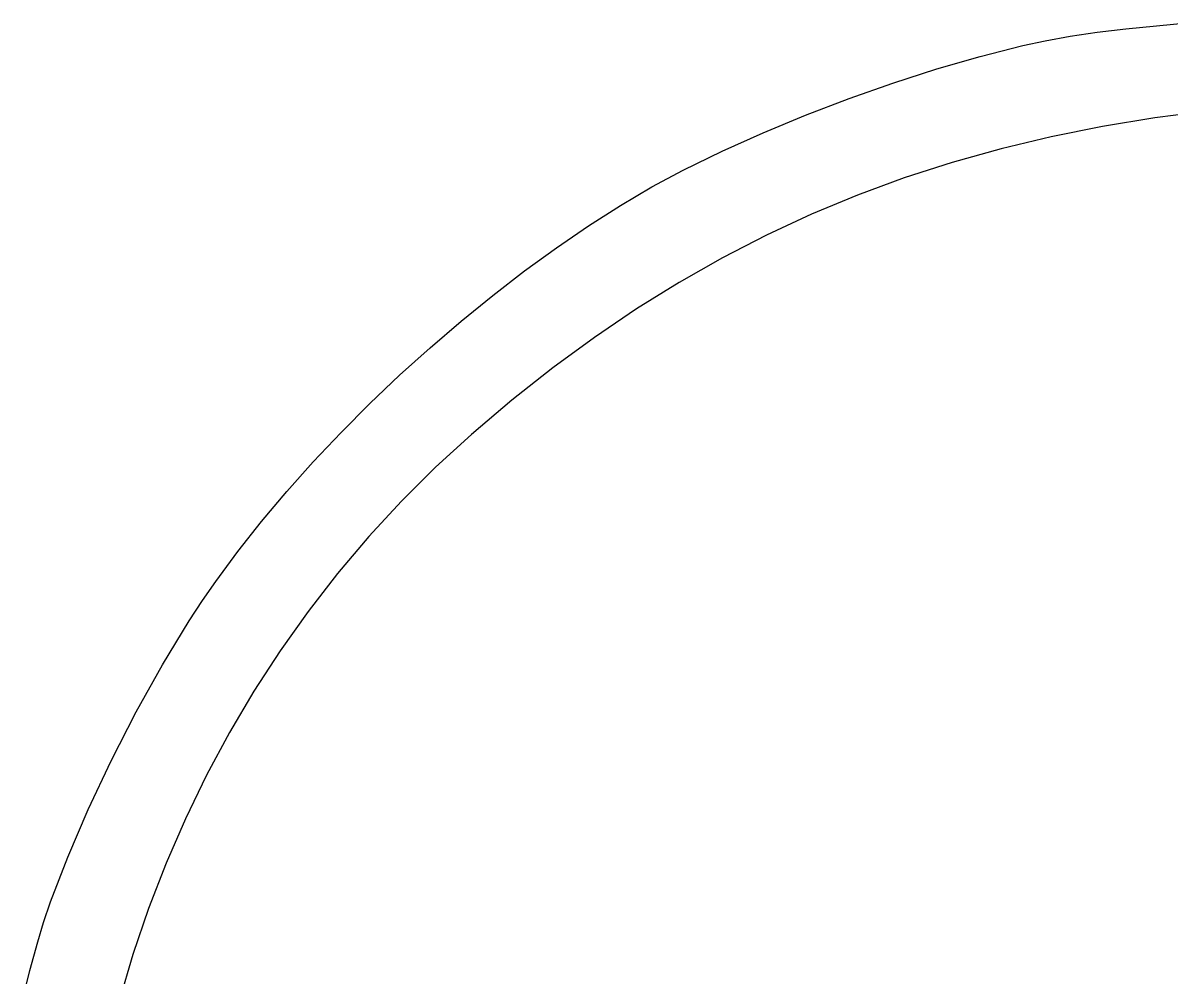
# Model space of a CAD drawing. Extents: x 0 to 2298, y -1889 to 396.
# Drawn here: x 48.2 to 344.2, y 8.8 to 254.8 of the extents above; entities that cross this region are included whole.
import ezdxf

# ---------------------------------------------------------------- set-up
doc = ezdxf.new("R2010")
doc.units = 0

msp = doc.modelspace()

# ---------------------------------------------------------------- linework, layer by layer
at = {"layer": 'Layer 1'}
for p, q in [((332.55174, 253.314406), (348.352359, 254.798368)), ((318.186127, 251.367707), (325.144714, 252.396787)), ((325.144714, 252.396787), (332.55174, 253.314406)), ((295.001663, 246.18143), (305.97302, 248.992068)), ((305.97302, 248.992068), (311.765667, 250.231393)), ((311.765667, 250.231393), (318.186127, 251.367707)), ((283.79634, 242.936654), (295.001663, 246.18143)), ((272.476635, 239.301931), (283.79634, 242.936654)), ((261.162132, 235.321456), (272.476635, 239.301931)), ((249.972416, 231.039419), (261.162132, 235.321456)), ((239.027068, 226.500013), (249.972416, 231.039419)), ((353.8891, 232.1308), (340.006911, 230.338618)), ((326.467234, 228.119119), (313.253822, 225.466129)), ((340.006911, 230.338618), (326.467234, 228.119119)), ((228.445675, 221.747432), (239.027068, 226.500013)), ((313.253822, 225.466129), (300.350425, 222.373475)), ((300.350425, 222.373475), (287.740793, 218.834983)), ((218.34782, 216.825868), (228.445675, 221.747432)), ((210.331823, 212.503196), (218.34782, 216.825868)), ((287.740793, 218.834983), (275.408678, 214.844478)), ((275.408678, 214.844478), (263.33783, 210.395787)), ((202.198843, 207.710973), (210.331823, 212.503196)), ((263.33783, 210.395787), (251.512, 205.482736)), ((193.987872, 202.483967), (202.198843, 207.710973)), ((251.512, 205.482736), (239.914939, 200.099151)), ((185.737907, 196.856949), (193.987872, 202.483967)), ((239.914939, 200.099151), (228.530397, 194.238859)), ((177.487943, 190.864688), (185.737907, 196.856949)), ((228.530397, 194.238859), (217.342125, 187.895684)), ((169.276972, 184.541954), (177.487943, 190.864688)), ((217.342125, 187.895684), (206.333875, 181.063454)), ((161.143992, 177.923516), (169.276972, 184.541954)), ((206.333875, 181.063454), (195.489396, 173.735995)), ((153.127995, 171.044143), (161.143992, 177.923516)), ((195.489396, 173.735995), (184.792441, 165.907132)), ((145.267977, 163.938606), (153.127995, 171.044143)), ((184.792441, 165.907132), (174.226758, 157.570691)), ((137.602933, 156.641673), (145.267977, 163.938606)), ((174.226758, 157.570691), (163.7761, 148.7205)), ((130.171858, 149.188114), (137.602933, 156.641673)), ((123.013745, 141.612699), (130.171858, 149.188114)), ((163.7761, 148.7205), (154.566879, 140.29496)), ((116.16759, 133.950198), (123.013745, 141.612699)), ((154.566879, 140.29496), (145.745005, 131.499618)), ((109.672388, 126.235379), (116.16759, 133.950198)), ((145.745005, 131.499618), (137.318274, 122.349422)), ((103.567133, 118.503013), (109.672388, 126.235379)), ((137.318274, 122.349422), (129.294487, 112.85932)), ((97.89082, 110.787868), (103.567133, 118.503013)), ((129.294487, 112.85932), (121.681443, 103.04426)), ((94.494375, 105.895718), (97.89082, 110.787868)), ((91.058938, 100.652294), (94.494375, 105.895718)), ((84.164675, 89.307891), (91.058938, 100.652294)), ((121.681443, 103.04426), (114.486939, 92.91919)), ((114.486939, 92.91919), (107.718775, 82.499058)), ((77.395202, 77.147206), (84.164675, 89.307891)), ((107.718775, 82.499058), (101.38475, 71.798813)), ((70.937691, 64.562781), (77.395202, 77.147206)), ((101.38475, 71.798813), (95.492662, 60.833401)), ((64.979316, 51.94716), (70.937691, 64.562781)), ((95.492662, 60.833401), (90.050311, 49.617771)), ((59.707247, 39.692888), (64.979316, 51.94716)), ((90.050311, 49.617771), (85.065495, 38.16687)), ((55.308658, 28.19251), (59.707247, 39.692888)), ((85.065495, 38.16687), (80.546012, 26.495648)), ((53.495409, 22.8477), (55.308658, 28.19251)), ((80.546012, 26.495648), (76.499663, 14.619052)), ((51.97072, 17.838568), (53.495409, 22.8477)), ((49.979977, 10.470621), (51.97072, 17.838568)), ((76.499663, 14.619052), (72.934245, 2.55203)), ((48.166904, 3.052428), (49.979977, 10.470621))]:
    msp.add_line(p, q, dxfattribs=at)

doc.saveas('drawing.dxf')
